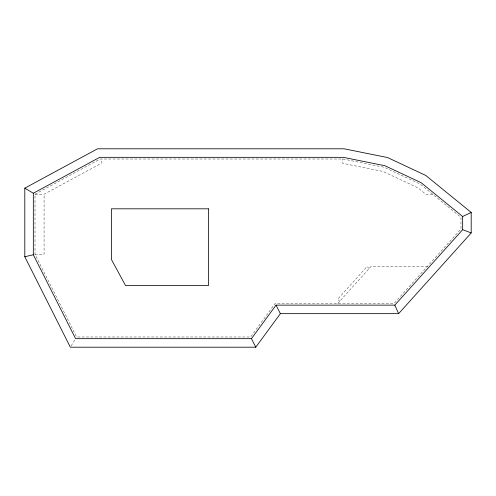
<?xml version="1.0" encoding="UTF-8"?>
<svg xmlns="http://www.w3.org/2000/svg" width="496" height="496" viewBox="0 0 496 496"><rect width="100%" height="100%" fill="white"/><g stroke="black" fill="none" stroke-linecap="round" stroke-linejoin="round"><path stroke-width="0.37" stroke-dasharray="2.48 1.86" d="M71.145 345.886L75.187 339.326M337.757 303.447L371.213 266.234L427.533 266.234M35.011 194.234L100.136 159.011L343.071 159.011L384.326 167.313L420.292 184.159L460.989 217.304L460.989 229.028L394.072 303.447L275.193 303.447L250.592 336.989L76.626 336.989L35.011 254.336L35.011 194.234L44.076 194.234L101.227 163.327L101.227 159.011M432.655 194.234L425.828 194.234L417.979 187.841L382.968 171.436L342.643 163.327L342.643 159.011M35.011 254.336L44.076 254.336L44.076 194.234M369.191 268.485L367.046 266.557L337.633 299.268L339.779 301.196"/><path stroke-width="0.74" d="M33.331 193.229L33.331 254.733L75.59 338.669L251.447 338.669L276.043 305.127L394.822 305.127L462.669 229.673L462.669 216.504L421.191 182.726L384.859 165.701L343.238 157.331L99.708 157.331L33.331 193.229L24.8 188.145L24.8 256.761L70.333 347.2L255.769 347.2L280.37 313.658L398.629 313.658L471.2 232.946L471.2 212.449L425.76 175.448L387.543 157.542L344.088 148.8L97.551 148.8L24.8 188.145M462.669 216.504L471.2 212.449M24.8 256.761L33.331 254.733M462.669 229.673L471.2 232.946M276.043 305.127L280.37 313.658M251.447 338.669L255.769 347.2M394.822 305.127L398.629 313.658M208.438 208.816L111.433 208.816L111.433 259.513L125.587 285.634L208.438 285.634L208.438 208.816"/></g></svg>
